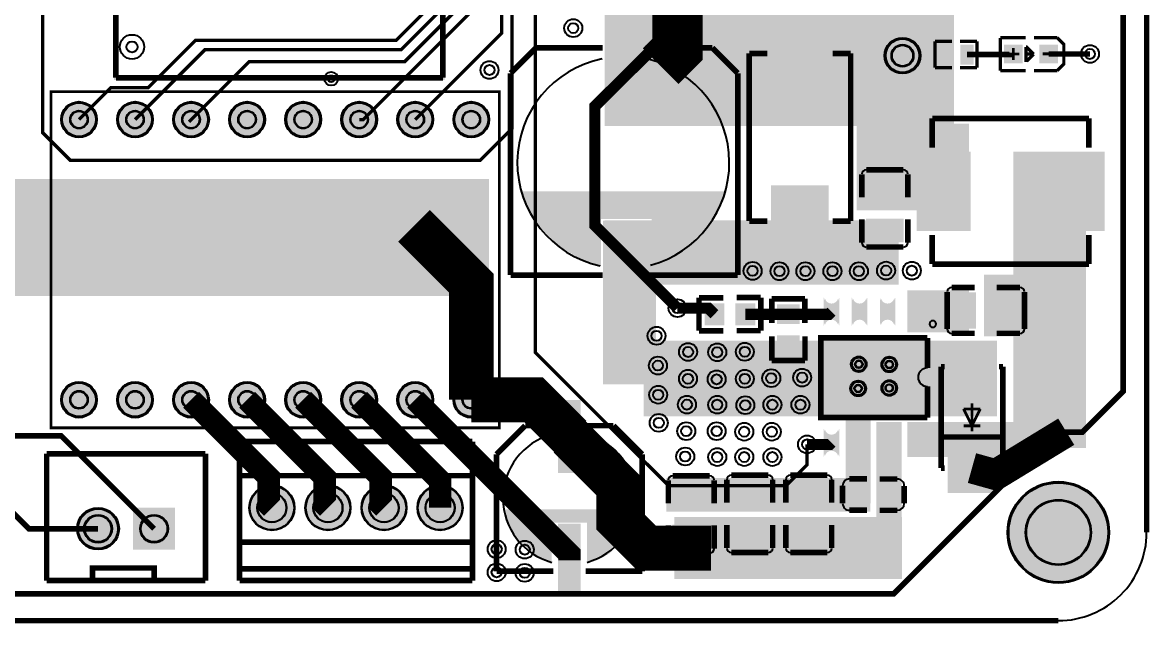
# Model space of a CAD drawing. Extents: x -5 to 3155, y -2761 to 5.
# Drawn here: x 1144 to 3155, y -2761 to -1688 of the extents above; entities that cross this region are included whole.
import ezdxf

# ---------------------------------------------------------------- set-up
doc = ezdxf.new("R2010")
doc.units = 9
for name, color, linetype, true_color in [('BoardOutLine', 7, 'Continuous', 0xff00ff), ('BottomLayer', 7, 'Continuous', 0x0000ff), ('BottomSolderMaskLayer', 7, 'Continuous', 0xaa00ff), ('Document', 7, 'Continuous', 0xffffff), ('Hole', 7, 'Continuous', 0x222222), ('Multi-Layer', 7, 'Continuous', 0xc0c0c0), ('TopLayer', 7, 'Continuous', 0xff0000), ('TopPasteMaskLayer', 7, 'Continuous', 0x808080), ('TopSilkLayer', 7, 'Continuous', 0xffcc00), ('TopSolderMaskLayer', 7, 'Continuous', 0x800080)]:
    doc.layers.add(name, color=color, linetype=linetype, true_color=true_color)

msp = doc.modelspace()

# ---------------------------------------------------------------- hatches: boundary and pattern name
at = {"layer": 'BottomSolderMaskLayer'}
for points in [[(2681.9, -1747.6, 1), (2745.9, -1747.6, 1)], [(1212.4, -1861.7, 1), (1276.4, -1861.7, 1)], [(1312.4, -1861.7, 1), (1376.4, -1861.7, 1)], [(1412.4, -1861.7, 1), (1476.4, -1861.7, 1)], [(1512.4, -1861.7, 1), (1576.4, -1861.7, 1)], [(1612.4, -1861.7, 1), (1676.4, -1861.7, 1)], [(1712.4, -1861.7, 1), (1776.4, -1861.7, 1)], [(1812.4, -1861.7, 1), (1876.4, -1861.7, 1)], [(1912.4, -1861.7, 1), (1976.4, -1861.7, 1)], [(2621.9, -2298.3, 1), (2649.9, -2298.3, 1)], [(2676.3, -2298.7, 1), (2704.3, -2298.7, 1)], [(1212.4, -2361.7, 1), (1276.4, -2361.7, 1)], [(1312.4, -2361.7, 1), (1376.4, -2361.7, 1)], [(1412.4, -2361.7, 1), (1476.4, -2361.7, 1)], [(1512.4, -2361.7, 1), (1576.4, -2361.7, 1)], [(1612.4, -2361.7, 1), (1676.4, -2361.7, 1)], [(1712.4, -2361.7, 1), (1776.4, -2361.7, 1)], [(1812.4, -2361.7, 1), (1876.4, -2361.7, 1)], [(1912.4, -2361.7, 1), (1976.4, -2361.7, 1)], [(2620.8, -2341.5, 1), (2648.8, -2341.5, 1)], [(2676.3, -2340.7, 1), (2704.3, -2340.7, 1)], [(2901.5, -2598.4, 1), (3082.7, -2598.4, 1)], [(1548.4, -2554.5, 1), (1629.1, -2554.5, 1)], [(1648.4, -2554.5, 1), (1729.1, -2554.5, 1)], [(1748.4, -2554.5, 1), (1829.1, -2554.5, 1)], [(1848.4, -2554.5, 1), (1929.1, -2554.5, 1)], [(1241, -2591.8, 1), (1315.8, -2591.8, 1)], [(1415.8, -2629.3), (1341, -2629.3), (1341, -2554.4), (1415.8, -2554.4)]]:
    msp.add_hatch(color=256, dxfattribs=at).paths.add_polyline_path(points)
at = {"layer": 'Document'}
for points in [[(1306.7, -1582.3), (1314.6, -1582.3), (1314.6, -1783), (1889.4, -1783), (1889.4, -1582.3), (1897.2, -1582.3), (1897.2, -1790.9), (1306.7, -1790.9)], [(2922.3, -1747.3), (2901.1, -1747.3), (2901.1, -1742.2), (2922.3, -1742.2)], [(2914.2, -1734.1), (2914.2, -1755.4), (2909.1, -1755.4), (2909.1, -1734.1)], [(2985.3, -1747.1), (2964, -1747.1), (2964, -1741.9), (2985.3, -1741.9)], [(2836.7, -2275.2), (2836.7, -2329.5), (2832.5, -2329.5), (2832.2, -2325.4), (2832.3, -2275.5), (2832.2, -2275.4), (2836.6, -2275.4), (2836.7, -2275.3)], [(2820.3, -2303.3), (2854.6, -2303.3), (2854.7, -2303.2), (2854.7, -2299), (2854.5, -2298.8), (2820.3, -2298.8), (2820.1, -2299), (2820.1, -2303.6)], [(2844, -2510.4), (2843.3, -2510.6), (2834.8, -2510.6), (2834.9, -2456.9), (2835.8, -2456.5), (2844.3, -2456.5)]]:
    msp.add_hatch(color=256, dxfattribs=at).paths.add_polyline_path(points)
at = {"layer": 'Multi-Layer'}
for points in [[(1214.4, -1861.7, 1), (1274.4, -1861.7, 1)], [(1314.4, -1861.7, 1), (1374.4, -1861.7, 1)], [(1414.4, -1861.7, 1), (1474.4, -1861.7, 1)], [(1514.4, -1861.7, 1), (1574.4, -1861.7, 1)], [(1614.4, -1861.7, 1), (1674.4, -1861.7, 1)], [(1714.4, -1861.7, 1), (1774.4, -1861.7, 1)], [(1814.4, -1861.7, 1), (1874.4, -1861.7, 1)], [(1914.4, -1861.7, 1), (1974.4, -1861.7, 1)], [(1214.4, -2361.7, 1), (1274.4, -2361.7, 1)], [(1314.4, -2361.7, 1), (1374.4, -2361.7, 1)], [(1414.4, -2361.7, 1), (1474.4, -2361.7, 1)], [(1514.4, -2361.7, 1), (1574.4, -2361.7, 1)], [(1614.4, -2361.7, 1), (1674.4, -2361.7, 1)], [(1714.4, -2361.7, 1), (1774.4, -2361.7, 1)], [(1814.4, -2361.7, 1), (1874.4, -2361.7, 1)], [(1914.4, -2361.7, 1), (1974.4, -2361.7, 1)], [(1549.4, -2554.5, 1), (1628.1, -2554.5, 1)], [(1649.4, -2554.5, 1), (1728.1, -2554.5, 1)], [(1749.4, -2554.5, 1), (1828.1, -2554.5, 1)], [(1849.4, -2554.5, 1), (1928.1, -2554.5, 1)], [(1243, -2591.8, 1), (1313.8, -2591.8, 1)], [(1413.8, -2627.3), (1343, -2627.3), (1343, -2556.4), (1413.8, -2556.4)]]:
    msp.add_hatch(color=256, dxfattribs=at).paths.add_polyline_path(points)
at = {"layer": 'TopLayer'}
for points in [[(2182.5, -1654.1), (2805.6, -1654.1), (2805.6, -1873.4), (2182.5, -1873.4), (2182.5, -1654.1)], [(2187.8, -1822.2), (2187.8, -1696.3), (2246.8, -1696.3), (2246.8, -1822.2)], [(2580.1, -1719), (2580.1, -1805.6), (2481.6, -1805.6), (2481.6, -1719)], [(2927.4, -1728.9), (2927.4, -1760.4), (2895.9, -1760.4), (2895.9, -1728.9)], [(2990.4, -1728.9), (2990.4, -1760.4), (2958.9, -1760.4), (2958.9, -1728.9)], [(2779.8, -1729.9), (2799.5, -1729.9), (2799.5, -1761.4), (2779.8, -1761.4)], [(2819.2, -1729.9), (2838.8, -1729.9), (2838.8, -1761.4), (2819.2, -1761.4)], [(2632.3, -1868.9), (2832.3, -1868.9), (2832.3, -2023.9), (2632.3, -2023.9), (2632.3, -1868.9)], [(2833.5, -2058.5), (2741, -2058.5), (2741, -1920.8), (2833.5, -1920.8)], [(2911.7, -1919.1), (3041.5, -1919.1), (3041.5, -2447.9), (2911.7, -2447.9), (2911.7, -1919.1)], [(3072.5, -2058.5), (2980, -2058.5), (2980, -1920.8), (3072.5, -1920.8)], [(922, -1968), (1975.9, -1968), (1975.9, -2176.4), (922, -2176.4), (922, -1968)], [(2651.9, -2000.5), (2651.9, -1961.1), (2712.9, -1961.1), (2712.9, -2000.5)], [(2580.1, -1980.8), (2580.1, -2067.4), (2481.6, -2067.4), (2481.6, -1980.8)], [(2179.6, -2041.8), (2274, -2041.8), (2274, -2334), (2179.6, -2334), (2179.6, -2041.8)], [(2182.3, -2041.4), (2707.3, -2041.4), (2707.3, -2156.4), (2182.3, -2156.4), (2182.3, -2041.4)], [(2187.8, -2176.6), (2187.8, -2050.6), (2246.8, -2050.6), (2246.8, -2176.6)], [(2651.9, -2079.2), (2651.9, -2039.8), (2712.9, -2039.8), (2712.9, -2079.2)], [(2859.5, -2138.2), (2959.5, -2138.2), (2959.5, -2248.2), (2859.5, -2248.2), (2859.5, -2138.2)], [(2722.3, -2166.4), (2832.3, -2166.4), (2832.3, -2241.4), (2722.3, -2241.4), (2722.3, -2166.4)], [(2842.8, -2232.7), (2803.4, -2232.7), (2803.4, -2171.7), (2842.8, -2171.7)], [(2921.5, -2232.7), (2882.1, -2232.7), (2882.1, -2171.7), (2921.5, -2171.7)], [(2362.6, -2191.4), (2394.1, -2191.4), (2394.1, -2226.8), (2362.6, -2226.8)], [(2417.7, -2191.4), (2449.2, -2191.4), (2449.2, -2226.8), (2417.7, -2226.8)], [(2599.1, -2180.8, -0.785398), (2575.5, -2180.8), (2575.5, -2228, -0.785398), (2599.1, -2228)], [(2649.1, -2180.8, -0.785398), (2625.5, -2180.8), (2625.5, -2228, -0.785398), (2649.1, -2228)], [(2699.1, -2180.8, -0.785398), (2675.5, -2180.8), (2675.5, -2228, -0.785398), (2699.1, -2228)], [(2749.1, -2180.8, -0.785398), (2725.5, -2180.8), (2725.5, -2228, -0.785398), (2749.1, -2228)], [(2527.9, -2193.3), (2527.9, -2224.8), (2492.5, -2224.8), (2492.5, -2193.3)], [(2527.9, -2248.4), (2527.9, -2279.9), (2492.5, -2279.9), (2492.5, -2248.4)], [(2252.3, -2256.4), (2797.3, -2256.4), (2797.3, -2391.4), (2252.3, -2391.4), (2252.3, -2256.4)], [(2572.3, -2256.4), (2882.3, -2256.4), (2882.3, -2391.4), (2572.3, -2391.4), (2572.3, -2256.4)], [(2594.4, -2271), (2730.2, -2271), (2730.2, -2371.8), (2594.4, -2371.8)], [(2877.2, -2263.2), (2877.2, -2341.9), (2798.5, -2341.9), (2798.5, -2263.2)], [(2612.3, -2346.4), (2657.3, -2346.4), (2657.3, -2546.4), (2612.3, -2546.4), (2612.3, -2346.4)], [(2099.9, -2486.6), (2099.9, -2368.4), (2139.2, -2368.4), (2139.2, -2486.6)], [(2667.3, -2401.4), (2712.3, -2401.4), (2712.3, -2646.4), (2667.3, -2646.4), (2667.3, -2401.4)], [(2722.3, -2401.4), (2966.8, -2401.4), (2966.8, -2463.9), (2722.3, -2463.9), (2722.3, -2401.4)], [(2599.1, -2414.8, -0.785398), (2575.5, -2414.8), (2575.5, -2462, -0.785398), (2599.1, -2462)], [(2649.1, -2414.8, -0.785398), (2625.5, -2414.8), (2625.5, -2462, -0.785398), (2649.1, -2462)], [(2699.1, -2414.8, -0.785398), (2675.5, -2414.8), (2675.5, -2462, -0.785398), (2699.1, -2462)], [(2749.1, -2414.8, -0.785398), (2725.5, -2414.8), (2725.5, -2462, -0.785398), (2749.1, -2462)], [(2794.6, -2433.4), (2881.2, -2433.4), (2881.2, -2527.9), (2794.6, -2527.9), (2794.6, -2433.4)], [(2877.2, -2444.3), (2877.2, -2523), (2798.5, -2523), (2798.5, -2444.3)], [(2292.7, -2501.3), (2656.8, -2501.3), (2656.8, -2561.3), (2292.7, -2561.3), (2292.7, -2501.3)], [(2367.5, -2507.2), (2367.5, -2546.6), (2306.5, -2546.6), (2306.5, -2507.2)], [(2471.8, -2506.2), (2471.8, -2545.6), (2410.8, -2545.6), (2410.8, -2506.2)], [(2577.1, -2506.2), (2577.1, -2545.6), (2516.1, -2545.6), (2516.1, -2506.2)], [(2649.9, -2548.6), (2618.4, -2548.6), (2618.4, -2513.1), (2649.9, -2513.1)], [(2705, -2548.6), (2673.5, -2548.6), (2673.5, -2513.1), (2705, -2513.1)], [(2306.5, -2571.2), (2712.9, -2571.2), (2712.9, -2681.4), (2306.5, -2681.4), (2306.5, -2571.2)], [(2099.9, -2707), (2099.9, -2588.9), (2139.2, -2588.9), (2139.2, -2707)], [(2367.5, -2586), (2367.5, -2625.3), (2306.5, -2625.3), (2306.5, -2586)], [(2471.8, -2585), (2471.8, -2624.3), (2410.8, -2624.3), (2410.8, -2585)], [(2577.1, -2585), (2577.1, -2624.3), (2516.1, -2624.3), (2516.1, -2585)]]:
    msp.add_hatch(color=256, dxfattribs=at).paths.add_polyline_path(points)
at = {"layer": 'TopPasteMaskLayer'}
for points in [[(2187.8, -1822.2), (2187.8, -1696.3), (2246.8, -1696.3), (2246.8, -1822.2)], [(2580.1, -1719), (2580.1, -1805.6), (2481.6, -1805.6), (2481.6, -1719)], [(2927.4, -1728.9), (2927.4, -1760.4), (2895.9, -1760.4), (2895.9, -1728.9)], [(2990.4, -1728.9), (2990.4, -1760.4), (2958.9, -1760.4), (2958.9, -1728.9)], [(2779.8, -1729.9), (2799.5, -1729.9), (2799.5, -1761.4), (2779.8, -1761.4)], [(2819.2, -1729.9), (2838.8, -1729.9), (2838.8, -1761.4), (2819.2, -1761.4)], [(2833.5, -2058.5), (2741, -2058.5), (2741, -1920.8), (2833.5, -1920.8)], [(3072.5, -2058.5), (2980, -2058.5), (2980, -1920.8), (3072.5, -1920.8)], [(2651.9, -2000.5), (2651.9, -1961.1), (2712.9, -1961.1), (2712.9, -2000.5)], [(2580.1, -1980.8), (2580.1, -2067.4), (2481.6, -2067.4), (2481.6, -1980.8)], [(2187.8, -2176.6), (2187.8, -2050.6), (2246.8, -2050.6), (2246.8, -2176.6)], [(2651.9, -2079.2), (2651.9, -2039.8), (2712.9, -2039.8), (2712.9, -2079.2)], [(2842.8, -2232.7), (2803.4, -2232.7), (2803.4, -2171.7), (2842.8, -2171.7)], [(2921.5, -2232.7), (2882.1, -2232.7), (2882.1, -2171.7), (2921.5, -2171.7)], [(2362.6, -2191.4), (2394.1, -2191.4), (2394.1, -2226.8), (2362.6, -2226.8)], [(2417.7, -2191.4), (2449.2, -2191.4), (2449.2, -2226.8), (2417.7, -2226.8)], [(2599.1, -2180.8, -0.785398), (2575.5, -2180.8), (2575.5, -2228, -0.785398), (2599.1, -2228)], [(2649.1, -2180.8, -0.785398), (2625.5, -2180.8), (2625.5, -2228, -0.785398), (2649.1, -2228)], [(2699.1, -2180.8, -0.785398), (2675.5, -2180.8), (2675.5, -2228, -0.785398), (2699.1, -2228)], [(2749.1, -2180.8, -0.785398), (2725.5, -2180.8), (2725.5, -2228, -0.785398), (2749.1, -2228)], [(2527.9, -2193.3), (2527.9, -2224.8), (2492.5, -2224.8), (2492.5, -2193.3)], [(2527.9, -2248.4), (2527.9, -2279.9), (2492.5, -2279.9), (2492.5, -2248.4)], [(2594.4, -2271), (2730.2, -2271), (2730.2, -2371.8), (2594.4, -2371.8)], [(2877.2, -2263.2), (2877.2, -2341.9), (2798.5, -2341.9), (2798.5, -2263.2)], [(2099.9, -2486.6), (2099.9, -2368.4), (2139.2, -2368.4), (2139.2, -2486.6)], [(2599.1, -2414.8, -0.785398), (2575.5, -2414.8), (2575.5, -2462, -0.785398), (2599.1, -2462)], [(2649.1, -2414.8, -0.785398), (2625.5, -2414.8), (2625.5, -2462, -0.785398), (2649.1, -2462)], [(2699.1, -2414.8, -0.785398), (2675.5, -2414.8), (2675.5, -2462, -0.785398), (2699.1, -2462)], [(2749.1, -2414.8, -0.785398), (2725.5, -2414.8), (2725.5, -2462, -0.785398), (2749.1, -2462)], [(2877.2, -2444.3), (2877.2, -2523), (2798.5, -2523), (2798.5, -2444.3)], [(2367.5, -2507.2), (2367.5, -2546.6), (2306.5, -2546.6), (2306.5, -2507.2)], [(2471.8, -2506.2), (2471.8, -2545.6), (2410.8, -2545.6), (2410.8, -2506.2)], [(2577.1, -2506.2), (2577.1, -2545.6), (2516.1, -2545.6), (2516.1, -2506.2)], [(2649.9, -2548.6), (2618.4, -2548.6), (2618.4, -2513.1), (2649.9, -2513.1)], [(2705, -2548.6), (2673.5, -2548.6), (2673.5, -2513.1), (2705, -2513.1)], [(2099.9, -2707), (2099.9, -2588.9), (2139.2, -2588.9), (2139.2, -2707)], [(2367.5, -2586), (2367.5, -2625.3), (2306.5, -2625.3), (2306.5, -2586)], [(2471.8, -2585), (2471.8, -2624.3), (2410.8, -2624.3), (2410.8, -2585)], [(2577.1, -2585), (2577.1, -2624.3), (2516.1, -2624.3), (2516.1, -2585)]]:
    msp.add_hatch(color=256, dxfattribs=at).paths.add_polyline_path(points)
at = {"layer": 'TopSilkLayer'}
for points in [[(2440.8, -1836.2), (2618.8, -1836.2), (2618.8, -1825.2), (2438.8, -1824.2)], [(2398.4, -1989.6), (2034.2, -1989.6), (2042.1, -2007.3), (2051.9, -2030.9), (2063.7, -2050.6), (2077.5, -2064.4), (2085.4, -2076.2), (2101.1, -2088), (2124.8, -2101.8), (2140.5, -2111.6), (2154.3, -2117.5), (2175.9, -2123.4), (2175.9, -2038.8), (2260.6, -2038.8), (2266.5, -2038.8), (2266.5, -2119.5), (2288.1, -2113.6), (2313.7, -2101.8), (2331.5, -2091.9), (2353.1, -2070.3), (2368.9, -2046.7), (2382.6, -2023), (2394.4, -2007.3), (2400.4, -1989.6)], [(2001.4, -2557.4), (2233.7, -2557.4), (2237.6, -2557.4), (2233.7, -2557.4), (2229.8, -2581), (2221.9, -2600.7), (2210.1, -2612.5), (2202.2, -2624.3), (2190.4, -2636.2), (2174.7, -2644), (2151, -2651.9), (2151, -2581), (2088, -2581), (2088, -2651.9), (2080.2, -2648), (2064.4, -2644), (2052.6, -2632.2), (2036.9, -2624.3), (2025, -2608.6), (2017.2, -2592.9), (2009.3, -2577.1), (2001.4, -2557.4)]]:
    msp.add_hatch(color=256, dxfattribs=at).paths.add_polyline_path(points)
at = {"layer": 'TopSolderMaskLayer'}
for points in [[(2186.8, -1826.5), (2186.8, -1692), (2247.7, -1692), (2247.7, -1826.5)], [(2582.3, -1717.2), (2582.3, -1807.4), (2479.4, -1807.4), (2479.4, -1717.2)], [(2681.9, -1747.6, 1), (2745.9, -1747.6, 1)], [(2777.8, -1727.9), (2801.5, -1727.9), (2801.5, -1763.4), (2777.8, -1763.4)], [(2817.2, -1727.9), (2840.8, -1727.9), (2840.8, -1763.4), (2817.2, -1763.4)], [(2928.4, -1727.9), (2928.4, -1761.4), (2894.9, -1761.4), (2894.9, -1727.9)], [(2991.4, -1727.9), (2991.4, -1761.4), (2957.9, -1761.4), (2957.9, -1727.9)], [(1212.4, -1861.7, 1), (1276.4, -1861.7, 1)], [(1312.4, -1861.7, 1), (1376.4, -1861.7, 1)], [(1412.4, -1861.7, 1), (1476.4, -1861.7, 1)], [(1512.4, -1861.7, 1), (1576.4, -1861.7, 1)], [(1612.4, -1861.7, 1), (1676.4, -1861.7, 1)], [(1712.4, -1861.7, 1), (1776.4, -1861.7, 1)], [(1812.4, -1861.7, 1), (1876.4, -1861.7, 1)], [(1912.4, -1861.7, 1), (1976.4, -1861.7, 1)], [(2835.5, -2060.5), (2739, -2060.5), (2739, -1918.8), (2835.5, -1918.8)], [(3074.5, -2060.5), (2978, -2060.5), (2978, -1918.8), (3074.5, -1918.8)], [(2648.8, -2001.8), (2648.8, -1959.8), (2716, -1959.8), (2716, -2001.8)], [(2582.3, -1979.1), (2582.3, -2069.2), (2479.4, -2069.2), (2479.4, -1979.1)], [(2186.8, -2180.8), (2186.8, -2046.3), (2247.7, -2046.3), (2247.7, -2180.8)], [(2648.8, -2080.5), (2648.8, -2038.5), (2716, -2038.5), (2716, -2080.5)], [(2844.8, -2234.7), (2801.4, -2234.7), (2801.4, -2169.7), (2844.8, -2169.7)], [(2923.5, -2234.7), (2880.1, -2234.7), (2880.1, -2169.7), (2923.5, -2169.7)], [(2360.6, -2189.4), (2396.1, -2189.4), (2396.1, -2228.8), (2360.6, -2228.8)], [(2415.7, -2189.4), (2451.2, -2189.4), (2451.2, -2228.8), (2415.7, -2228.8)], [(2530.2, -2191.5), (2530.2, -2226.6), (2490.2, -2226.6), (2490.2, -2191.5)], [(2601.1, -2179.5, -0.785398), (2573.5, -2179.5), (2573.5, -2229.4, -0.785398), (2601.1, -2229.4)], [(2651.1, -2179.5, -0.785398), (2623.5, -2179.5), (2623.5, -2229.4, -0.785398), (2651.1, -2229.4)], [(2701.1, -2179.5, -0.785398), (2673.5, -2179.5), (2673.5, -2229.4, -0.785398), (2701.1, -2229.4)], [(2751.1, -2179.5, -0.785398), (2723.5, -2179.5), (2723.5, -2229.4, -0.785398), (2751.1, -2229.4)], [(2530.2, -2246.7), (2530.2, -2281.7), (2490.2, -2281.7), (2490.2, -2246.7)], [(2592.4, -2269), (2732.2, -2269), (2732.2, -2373.8), (2592.4, -2373.8)], [(2878.2, -2262.2), (2878.2, -2342.9), (2797.5, -2342.9), (2797.5, -2262.2)], [(2621.9, -2298.3, 1), (2649.9, -2298.3, 1)], [(2676.3, -2298.7, 1), (2704.3, -2298.7, 1)], [(1212.4, -2361.7, 1), (1276.4, -2361.7, 1)], [(1312.4, -2361.7, 1), (1376.4, -2361.7, 1)], [(1412.4, -2361.7, 1), (1476.4, -2361.7, 1)], [(1512.4, -2361.7, 1), (1576.4, -2361.7, 1)], [(1612.4, -2361.7, 1), (1676.4, -2361.7, 1)], [(1712.4, -2361.7, 1), (1776.4, -2361.7, 1)], [(1812.4, -2361.7, 1), (1876.4, -2361.7, 1)], [(1912.4, -2361.7, 1), (1976.4, -2361.7, 1)], [(2620.8, -2341.5, 1), (2648.8, -2341.5, 1)], [(2676.3, -2340.7, 1), (2704.3, -2340.7, 1)], [(2099.2, -2492.6), (2099.2, -2362.4), (2139.9, -2362.4), (2139.9, -2492.6)], [(2601.1, -2413.5, -0.785398), (2573.5, -2413.5), (2573.5, -2463.4, -0.785398), (2601.1, -2463.4)], [(2651.1, -2413.5, -0.785398), (2623.5, -2413.5), (2623.5, -2463.4, -0.785398), (2651.1, -2463.4)], [(2701.1, -2413.5, -0.785398), (2673.5, -2413.5), (2673.5, -2463.4, -0.785398), (2701.1, -2463.4)], [(2751.1, -2413.5, -0.785398), (2723.5, -2413.5), (2723.5, -2463.4, -0.785398), (2751.1, -2463.4)], [(2878.2, -2443.3), (2878.2, -2524), (2797.5, -2524), (2797.5, -2443.3)], [(2370.6, -2505.9), (2370.6, -2547.9), (2303.4, -2547.9), (2303.4, -2505.9)], [(2474.9, -2504.9), (2474.9, -2546.9), (2407.7, -2546.9), (2407.7, -2504.9)], [(2580.2, -2504.9), (2580.2, -2546.9), (2513, -2546.9), (2513, -2504.9)], [(2650.9, -2549.6), (2617.4, -2549.6), (2617.4, -2512.1), (2650.9, -2512.1)], [(2706, -2549.6), (2672.5, -2549.6), (2672.5, -2512.1), (2706, -2512.1)], [(2901.5, -2598.4, 1), (3082.7, -2598.4, 1)], [(1548.4, -2554.5, 1), (1629.1, -2554.5, 1)], [(1648.4, -2554.5, 1), (1729.1, -2554.5, 1)], [(1748.4, -2554.5, 1), (1829.1, -2554.5, 1)], [(1848.4, -2554.5, 1), (1929.1, -2554.5, 1)], [(1241, -2591.8, 1), (1315.8, -2591.8, 1)], [(1415.8, -2629.3), (1341, -2629.3), (1341, -2554.4), (1415.8, -2554.4)], [(2099.2, -2713), (2099.2, -2582.9), (2139.9, -2582.9), (2139.9, -2713)], [(2370.6, -2584.7), (2370.6, -2626.6), (2303.4, -2626.6), (2303.4, -2584.7)], [(2474.9, -2583.7), (2474.9, -2625.6), (2407.7, -2625.6), (2407.7, -2583.7)], [(2580.2, -2583.7), (2580.2, -2625.6), (2513, -2625.6), (2513, -2583.7)]]:
    msp.add_hatch(color=256, dxfattribs=at).paths.add_polyline_path(points)

# ---------------------------------------------------------------- linework, layer by layer
at = {"layer": 'BoardOutLine', "const_width": 10}
for points in [[(3149.6, -157.5), (3149.6, -2598.4)], [(2992.1, -2755.9), (157.5, -2755.9)]]:
    msp.add_lwpolyline(points, dxfattribs=at)
at = {"layer": 'BoardOutLine'}
msp.add_arc((2992.1, -2598.4), 157.5, 270, 0.0004, dxfattribs=at)
at = {"layer": 'BottomLayer'}
for points, const_width in [([(361, -419), (332, -448), (332, -553.4), (526.5, -747.8), (1212.8, -747.8), (1527, -1062), (1800, -1062), (1832, -1094), (1832, -1209), (1907, -1284), (1907, -1495.7), (2058.5, -1647.2), (2058.5, -2277), (2296.7, -2515.1), (2506.3, -2515.1), (2543.7, -2477.7), (2543.7, -2441.3)], 6), ([(1979.1, -523), (1979.1, -613.3), (2198.3, -832.4), (2558.4, -832.4), (2761.1, -629.8), (2761.1, -584.5), (2830, -515.6), (3034.7, -515.6), (3107.5, -588.4), (3107.5, -2346.8), (3034.7, -2419.6), (2989.4, -2419.6), (2915.6, -2493.4), (2912.7, -2493.4), (2698.1, -2708), (771.2, -2708), (589.4, -2526.2)], 10), ([(2312.4, -1691.5), (2164.8, -1838.1), (2164.8, -2050.6), (2312.4, -2198.2)], 20)]:
    msp.add_lwpolyline(points, dxfattribs=dict(at, const_width=const_width))
at = {"layer": 'BottomSolderMaskLayer'}
for centre, radius in [((2713.9, -1747.6), 32), ((2713.9, -1747.6), 19.9), ((1244.4, -1861.7), 32), ((1344.4, -1861.7), 32), ((1444.4, -1861.7), 32), ((1544.4, -1861.7), 32), ((1644.4, -1861.7), 32), ((1744.4, -1861.7), 32), ((1844.4, -1861.7), 32), ((1944.4, -1861.7), 32), ((1244.4, -1861.7), 16), ((1344.4, -1861.7), 16), ((1444.4, -1861.7), 16), ((1544.4, -1861.7), 16), ((1644.4, -1861.7), 16), ((1744.4, -1861.7), 16), ((1844.4, -1861.7), 16), ((1944.4, -1861.7), 16), ((2635.9, -2298.3), 14), ((2635.9, -2298.3), 7), ((2690.3, -2298.7), 14), ((2690.3, -2298.7), 7), ((1244.4, -2361.7), 32), ((1344.4, -2361.7), 32), ((1444.4, -2361.7), 32), ((1544.4, -2361.7), 32), ((1644.4, -2361.7), 32), ((1744.4, -2361.7), 32), ((1844.4, -2361.7), 32), ((1944.4, -2361.7), 32), ((2634.8, -2341.5), 14), ((2690.3, -2340.7), 14), ((1244.4, -2361.7), 16), ((1344.4, -2361.7), 16), ((1444.4, -2361.7), 16), ((1544.4, -2361.7), 16), ((1644.4, -2361.7), 16), ((1744.4, -2361.7), 16), ((1844.4, -2361.7), 16), ((1944.4, -2361.7), 16), ((2634.8, -2341.5), 7), ((2690.3, -2340.7), 7), ((2992.1, -2598.4), 90.6), ((1588.7, -2554.5), 40.4), ((1588.7, -2554.5), 26.2), ((1688.7, -2554.5), 40.4), ((1688.7, -2554.5), 26.2), ((1788.7, -2554.5), 40.4), ((1788.7, -2554.5), 26.2), ((1888.7, -2554.5), 40.4), ((1888.7, -2554.5), 26.2), ((2992.1, -2598.4), 58.4), ((1278.4, -2591.8), 37.4), ((1278.4, -2591.9), 25), ((1378.4, -2591.9), 25)]:
    msp.add_circle(centre, radius, dxfattribs=at)
at = {"layer": 'Document'}
msp.add_circle((1339, -1731.9), 9.84, dxfattribs=at)
at = {"layer": 'Hole'}
for centre, radius in [((2312.4, -1691.5), 9), ((2126.4, -1698.4), 9), ((3048.4, -1744.6), 9), ((1976.9, -1773.2), 9), ((1694.5, -1788.9), 6.1), ((2446.4, -2131.7), 9), ((2494.4, -2132.3), 9), ((2540.7, -2132.3), 9), ((2588.9, -2132.3), 9), ((2636.1, -2132.3), 9), ((2684.6, -2131.2), 9), ((2730.6, -2131.3), 9), ((2312.4, -2198.3), 9), ((2275, -2247.5), 9), ((2331.3, -2276.4), 9), ((2383.3, -2277), 9), ((2432.5, -2276), 9), ((2277.5, -2300.7), 9), ((2635.9, -2298.3), 6), ((2690.3, -2298.7), 6), ((2331.1, -2324.2), 9), ((2382.3, -2325.2), 9), ((2432.5, -2324.2), 9), ((2479.7, -2323.2), 9), ((2534.8, -2322.2), 9), ((2278, -2352.7), 9), ((2634.8, -2341.5), 6), ((2690.3, -2340.7), 6), ((2329.3, -2370.4), 9), ((2383.3, -2370.5), 9), ((2433.4, -2371.4), 9), ((2481.7, -2370.5), 9), ((2531.8, -2370.5), 9), ((2278.9, -2402.9), 9), ((2328.1, -2417.7), 9), ((2382.3, -2417.7), 9), ((2431.5, -2418.7), 9), ((2480.7, -2418.7), 9), ((2543.6, -2441.3), 9), ((2326.2, -2463), 9), ((2383.3, -2463.9), 9), ((2431.5, -2463.9), 9), ((2481.7, -2463.9), 9), ((1989.7, -2628.3), 9), ((2039.8, -2629.2), 9), ((1989.7, -2669.6), 9), ((2039.8, -2670.6), 9)]:
    msp.add_circle(centre, radius, dxfattribs=at)
at = {"layer": 'Multi-Layer'}
for centre, radius in [((2126.4, -1698.4), 16), ((2312.4, -1691.5), 16), ((1339, -1731.9), 21.7), ((2713.9, -1747.6), 30), ((2713.9, -1747.6), 18.7), ((3048.4, -1744.6), 16), ((1976.9, -1773.2), 16), ((1694.5, -1788.9), 12.2), ((1244.4, -1861.7), 30), ((1244.4, -1861.7), 15), ((1344.4, -1861.7), 30), ((1344.4, -1861.7), 15), ((1444.4, -1861.7), 30), ((1444.4, -1861.7), 15), ((1544.4, -1861.7), 30), ((1544.4, -1861.7), 15), ((1644.4, -1861.7), 30), ((1644.4, -1861.7), 15), ((1744.4, -1861.7), 30), ((1744.4, -1861.7), 15), ((1844.4, -1861.7), 30), ((1844.4, -1861.7), 15), ((1944.4, -1861.7), 30), ((1944.4, -1861.7), 15), ((2446.4, -2131.7), 16), ((2494.4, -2132.3), 16), ((2540.7, -2132.3), 16), ((2588.9, -2132.3), 16), ((2636.1, -2132.3), 16), ((2684.6, -2131.2), 16), ((2730.6, -2131.3), 16), ((2312.4, -2198.3), 16), ((2275, -2247.5), 16), ((2331.3, -2276.4), 16), ((2383.3, -2277), 16), ((2432.5, -2276), 16), ((2277.5, -2300.7), 16), ((2635.9, -2298.3), 12), ((2635.9, -2298.3), 12), ((2635.9, -2298.3), 6), ((2690.3, -2298.7), 12), ((2690.3, -2298.7), 12), ((2331.1, -2324.2), 16), ((2382.3, -2325.2), 16), ((2432.5, -2324.2), 16), ((2479.7, -2323.2), 16), ((2534.8, -2322.2), 16), ((2690.3, -2298.7), 6), ((1244.4, -2361.7), 30), ((1344.4, -2361.7), 30), ((1444.4, -2361.7), 30), ((1544.4, -2361.7), 30), ((1644.4, -2361.7), 30), ((1744.4, -2361.7), 30), ((1844.4, -2361.7), 30), ((1944.4, -2361.7), 30), ((2634.8, -2341.5), 12), ((2634.8, -2341.5), 12), ((2690.3, -2340.7), 12), ((2690.3, -2340.7), 12), ((1244.4, -2361.7), 15), ((1344.4, -2361.7), 15), ((1444.4, -2361.7), 15), ((1544.4, -2361.7), 15), ((1644.4, -2361.7), 15), ((1744.4, -2361.7), 15), ((1844.4, -2361.7), 15), ((1944.4, -2361.7), 15), ((2278, -2352.7), 16), ((2634.8, -2341.5), 6), ((2690.3, -2340.7), 6), ((2329.3, -2370.4), 16), ((2383.3, -2370.5), 16), ((2433.4, -2371.4), 16), ((2481.7, -2370.5), 16), ((2531.8, -2370.5), 16), ((2278.9, -2402.9), 16), ((2328.1, -2417.7), 16), ((2382.3, -2417.7), 16), ((2431.5, -2418.7), 16), ((2480.7, -2418.7), 16), ((2543.6, -2441.3), 16), ((2326.2, -2463), 16), ((2383.3, -2463.9), 16), ((2431.5, -2463.9), 16), ((2481.7, -2463.9), 16), ((2992.1, -2598.4), 88.6), ((1588.7, -2554.5), 39.4), ((1588.7, -2554.5), 25.6), ((1688.7, -2554.5), 39.4), ((1688.7, -2554.5), 25.6), ((1788.7, -2554.5), 39.4), ((1788.7, -2554.5), 25.6), ((1888.7, -2554.5), 39.4), ((1888.7, -2554.5), 25.6), ((2992.1, -2598.4), 57.1), ((1278.4, -2591.8), 35.4), ((1278.4, -2591.9), 23.6), ((1378.4, -2591.9), 23.6), ((1989.7, -2628.3), 16), ((2039.8, -2629.2), 16), ((1989.7, -2669.6), 16), ((2039.8, -2670.6), 16)]:
    msp.add_circle(centre, radius, dxfattribs=at)
at = {"layer": 'TopLayer'}
for points, const_width in [([(2079.1, -523), (2079.1, -562), (1953.3, -687.8), (1830.9, -687.8), (1429.8, -1088.9), (1429.8, -1146.4), (1493.7, -1210.3), (1726.9, -1210.3), (1930.6, -1414), (1930.6, -1600), (1810.6, -1720), (1452.4, -1720), (1367.8, -1804.6), (1301.5, -1804.6), (1244.4, -1861.7)], 6), ([(1344.4, -1861.7), (1469.4, -1736.7), (1819.4, -1736.7), (1948.3, -1607.9), (1948.3, -1409.1), (1732.9, -1193.6), (1564.5, -1193.6), (1532.3, -1161.4), (1532.3, -1086.4), (1871.9, -746.8), (1984.8, -746.8), (2179.1, -552.5), (2179.1, -523)], 6), ([(1744.4, -1861.7), (1751.5, -1861.7), (1981.8, -1631.4), (1981.8, -1388.4), (1731.9, -1138.5), (1732.3, -1106.4), (1970.8, -867.9), (2080.8, -867.9), (2379.1, -569.6), (2379.1, -523)], 6), ([(1440.6, -1865.6), (1547.9, -1758.4), (1825.5, -1758.4), (1963.2, -1620.6), (1963.2, -1404.1), (1739.9, -1180.7), (1643.9, -1180.7), (1628.5, -1165.3), (1628.5, -1099.2), (1914, -813.7), (2043.8, -813.7), (2275.3, -582.2), (2275.3, -526.9)], 6), ([(1844.4, -1861.7), (1998.5, -1707.6), (1998.5, -1384.5), (1832.3, -1218.3), (1832.3, -1103.3), (2002.3, -933.3), (2117.3, -933.3), (2479.1, -571.5), (2479.1, -529.9)], 6), ([(579.1, -1123), (579.1, -1153.7), (628.8, -1203.4), (881.7, -1203.4), (952, -1273.7), (1117.3, -1273.7), (1179.8, -1336.3), (1179.8, -1885.3), (1229, -1934.5), (1960.1, -1934.5), (2017.2, -1877.5), (2017.2, -1435.6), (2258.3, -1194.6), (2854.6, -1194.6), (2908.7, -1140.4), (2908.7, -1017.7), (2959.7, -966.7)], 6), ([(2312.3, -1526.4), (2312.3, -1736.4), (2282.3, -1766.4)], 90), ([(2829, -1745.6), (2906.7, -1745.6), (2907.7, -1744.6)], 10), ([(3048.4, -1744.6), (3048.4, -1744.6), (2974.7, -1744.6)], 10), ([(1944.4, -2361.7), (1944.4, -2153.5), (1842.3, -2051.4)], 80), ([(2312.4, -2198.3), (2367.4, -2198.3), (2378.3, -2209.1)], 20), ([(2510.2, -2209.1), (2433.4, -2209.1), (2433.4, -2209.1)], 20), ([(2587.3, -2204.4), (2582.6, -2209.1), (2510.2, -2209.1)], 20), ([(2121.5, -2427.5), (2055.7, -2361.7), (1944.4, -2361.7)], 80), ([(1444.4, -2361.7), (1582.8, -2500.2), (1582.8, -2548.6), (1588.7, -2554.5)], 40), ([(1544.4, -2361.7), (1682.8, -2500.2), (1682.8, -2548.6), (1688.7, -2554.5)], 40), ([(1644.4, -2361.7), (1782.8, -2500.2), (1782.8, -2548.6), (1788.7, -2554.5)], 40), ([(1744.4, -2361.7), (1888.7, -2506.1), (1888.7, -2554.5)], 40), ([(1844.4, -2361.7), (2119.5, -2636.9), (2119.5, -2648)], 40), ([(2119.5, -2427.5), (2207.3, -2515.2), (2207.3, -2576.4), (2257.3, -2626.4), (2372.3, -2626.4)], 80), ([(2837.9, -2483.6), (2880.2, -2495.4), (3006.1, -2418.7)], 55), ([(1089.4, -2426.2), (1212.7, -2426.2), (1378.4, -2591.9)], 10), ([(2587.3, -2438.4), (2584.4, -2441.3), (2543.6, -2441.3)], 19.7), ([(1089.4, -2526.2), (1155, -2591.8), (1278.4, -2591.8)], 10)]:
    msp.add_lwpolyline(points, dxfattribs=dict(at, const_width=const_width))
at = {"layer": 'TopSilkLayer'}
for points, const_width in [([(1310.2, -1560.6), (1310.2, -1787)], 10), ([(1893.7, -1787), (1893.7, -1560.6)], 10), ([(2059.8, -1733.7), (2014.5, -1778.9)], 10), ([(2178.7, -1733.7), (2059.8, -1733.7)], 10), ([(2374.8, -1733.7), (2255.9, -1733.7)], 10), ([(2374.8, -1733.7), (2420, -1778.9)], 10), ([(2771.9, -1722), (2771.9, -1769.2)], 5.91), ([(2802.2, -1722), (2771.9, -1722)], 5.91), ([(2816.4, -1722), (2846.7, -1722)], 5.91), ([(2846.7, -1722), (2846.7, -1769.2)], 5.91), ([(2933.7, -1715.4), (2888.4, -1715.4)], 5.91), ([(2888.4, -1774.4), (2888.4, -1716.2)], 5.91), ([(2934.5, -1731.9), (2934.9, -1731.9), (2947.9, -1744.9)], 5.91), ([(2934.5, -1758.7), (2934.5, -1731.9)], 5.91), ([(2948.6, -1715.3), (2990, -1715.3)], 5.91), ([(3001.8, -1731), (3001.8, -1727.1), (2990, -1715.3)], 5.91), ([(3001.8, -1758.6), (3001.8, -1731)], 5.91), ([(2440.3, -2042.8), (2440.3, -1743.6)], 10), ([(2440.3, -1743.6), (2472.5, -1743.6)], 10), ([(2589.2, -1743.6), (2621.4, -1743.6)], 10), ([(2621.4, -2042.8), (2621.4, -1743.6)], 10), ([(2934.5, -1758.7), (2934.5, -1758.3), (2947.9, -1744.9)], 5.91), ([(2934.5, -1744.9), (2947.9, -1744.9)], 5.91), ([(2802.2, -1769.2), (2771.9, -1769.2)], 5.91), ([(2816.4, -1769.2), (2846.7, -1769.2)], 5.91), ([(3001.8, -1758.6), (3001.8, -1762.5), (2990, -1774.3)], 5.91), ([(1310.2, -1787), (1893.7, -1787)], 10), ([(2014.5, -2139.2), (2014.5, -1778.9)], 10), ([(2420, -2139.2), (2420, -1778.9)], 10), ([(2933.7, -1774.4), (2888.4, -1774.4)], 5.91), ([(2948.6, -1774.3), (2990, -1774.3)], 5.91), ([(2767, -1859.7), (3046.5, -1859.7)], 10), ([(2767, -1911.7), (2767, -1859.7)], 10), ([(3046.5, -1911.7), (3046.5, -1859.7)], 10), ([(2649.3, -1951.3), (2650.9, -1951.3)], 10), ([(2650.9, -1951.3), (2713.9, -1951.3)], 10), ([(2715.5, -1951.3), (2713.9, -1951.3)], 10), ([(2641.4, -2000.5), (2641.4, -1959.1)], 10), ([(2723.3, -2000.5), (2723.3, -1959.1)], 10), ([(2440.3, -2042.8), (2472.5, -2042.8)], 10), ([(2589.2, -2042.8), (2621.4, -2042.8)], 10), ([(2641.4, -2039.8), (2641.4, -2081.2)], 10), ([(2723.3, -2039.8), (2723.3, -2081.2)], 10), ([(2767, -2119.6), (2767, -2067.6)], 10), ([(3046.5, -2119.6), (3046.5, -2067.6)], 10), ([(2649.3, -2089.1), (2650.9, -2089.1)], 10), ([(2650.1, -2089.1), (2650.9, -2089.1)], 10), ([(2650.9, -2089.1), (2713.9, -2089.1)], 10), ([(2715.5, -2089.1), (2713.9, -2089.1)], 10), ([(3046.5, -2119.6), (2767, -2119.6)], 10), ([(2178.7, -2139.2), (2014.5, -2139.2)], 10), ([(2420, -2139.2), (2255.9, -2139.2)], 10), ([(2793.6, -2169.1), (2793.6, -2170.7)], 10), ([(2793.6, -2233.7), (2793.6, -2170.7)], 10), ([(2842.8, -2161.2), (2801.4, -2161.2)], 10), ([(2882.1, -2161.2), (2923.5, -2161.2)], 10), ([(2931.4, -2169.1), (2931.4, -2170.7)], 10), ([(2931.4, -2233.7), (2931.4, -2170.7)], 10), ([(2394.1, -2179.6), (2350.7, -2179.6)], 10), ([(2350.8, -2179.6), (2350.8, -2238.6)], 10), ([(2417.7, -2179.4), (2461, -2179.4)], 10), ([(2461, -2179.6), (2461, -2238.6)], 10), ([(2480.7, -2224.8), (2480.7, -2181.5)], 10), ([(2539.7, -2181.5), (2480.7, -2181.5)], 10), ([(2539.7, -2224.8), (2539.7, -2181.5)], 10), ([(2793.6, -2235.3), (2793.6, -2233.7)], 10), ([(2931.4, -2234.5), (2931.4, -2233.7)], 10), ([(2931.4, -2235.3), (2931.4, -2233.7)], 10), ([(2394.1, -2238.6), (2350.7, -2238.6)], 10), ([(2417.7, -2238.4), (2461, -2238.4)], 10), ([(2480.9, -2248.5), (2480.9, -2291.8)], 10), ([(2539.9, -2248.5), (2539.9, -2291.8)], 10), ([(2758.3, -2251.4), (2568.3, -2251.4), (2568.3, -2393.4), (2757.3, -2393.4), (2758.3, -2393.4)], 10), ([(2758.3, -2251.4), (2758.3, -2305)], 10), ([(2842.8, -2243.1), (2801.4, -2243.1)], 10), ([(2882.1, -2243.1), (2923.5, -2243.1)], 10), ([(2539.7, -2291.8), (2480.7, -2291.8)], 10), ([(2782.7, -2483.7), (2782.7, -2302.6)], 10), ([(2782.7, -2302.6), (2789.4, -2302.6)], 10), ([(2886.3, -2302.6), (2893, -2302.6)], 10), ([(2893, -2483.7), (2893, -2302.6)], 10), ([(2758.3, -2338), (2758.3, -2393.4)], 10), ([(2837.8, -2368.1), (2837.8, -2418.1)], 5), ([(2822.8, -2378.1), (2837.8, -2408.1)], 5), ([(2837.8, -2378.1), (2822.8, -2378.1)], 5), ([(2852.8, -2378.1), (2837.8, -2408.1)], 5), ([(2837.8, -2378.1), (2852.8, -2378.1)], 5), ([(2040.8, -2407.9), (1989.6, -2459.1)], 10), ([(2090.7, -2407.9), (2040.8, -2407.9)], 10), ([(2198.2, -2407.9), (2148.3, -2407.9)], 10), ([(2198.2, -2407.9), (2249.4, -2459.1)], 10), ([(2837.8, -2408.1), (2822.8, -2408.1)], 5), ([(2837.8, -2408.1), (2852.8, -2408.1)], 5), ([(1530.9, -2436.4), (1946.6, -2436.4)], 10), ([(1530.9, -2436.4), (1530.9, -2684.4)], 10), ([(1946.6, -2436.4), (1946.6, -2684.4)], 10), ([(2893, -2428.1), (2782.7, -2428.1)], 10), ([(1470.1, -2458), (1186.7, -2458)], 10), ([(1186.7, -2458), (1186.7, -2684.4)], 10), ([(1470.1, -2684.4), (1470.1, -2458)], 10), ([(1989.6, -2667.7), (1989.6, -2459.1)], 10), ([(2249.4, -2459.1), (2249.4, -2667.7)], 10), ([(1530.9, -2497.1), (1946.6, -2497.1)], 10), ([(2303.9, -2497.4), (2305.5, -2497.4)], 10), ([(2368.5, -2497.4), (2305.5, -2497.4)], 10), ([(2369.3, -2497.4), (2368.5, -2497.4)], 10), ([(2370.1, -2497.4), (2368.5, -2497.4)], 10), ([(2408.2, -2496.4), (2409.8, -2496.4)], 10), ([(2472.8, -2496.4), (2409.8, -2496.4)], 10), ([(2473.6, -2496.4), (2472.8, -2496.4)], 10), ([(2474.4, -2496.4), (2472.8, -2496.4)], 10), ([(2513.5, -2496.4), (2515.1, -2496.4)], 10), ([(2578.1, -2496.4), (2515.1, -2496.4)], 10), ([(2578.9, -2496.4), (2578.1, -2496.4)], 10), ([(2579.7, -2496.4), (2578.1, -2496.4)], 10), ([(2782.7, -2483.7), (2789.4, -2483.7)], 10), ([(2886.3, -2483.7), (2893, -2483.7)], 10), ([(2296.1, -2546.6), (2296.1, -2505.2)], 10), ([(2377.9, -2546.6), (2377.9, -2505.2)], 10), ([(2400.4, -2545.6), (2400.4, -2504.3)], 10), ([(2482.2, -2545.6), (2482.2, -2504.3)], 10), ([(2505.6, -2545.6), (2505.6, -2504.3)], 10), ([(2587.5, -2545.6), (2587.5, -2504.3)], 10), ([(2607, -2546.6), (2607, -2515.1)], 10), ([(2650.7, -2502.9), (2619.2, -2502.9)], 10), ([(2673.4, -2503.1), (2704.9, -2503.1)], 10), ([(2717.1, -2546.8), (2717.1, -2515.3)], 10), ([(2650.7, -2558.8), (2619.2, -2558.8)], 10), ([(2673.4, -2559), (2704.9, -2559)], 10), ([(2296.1, -2586), (2296.1, -2627.3)], 10), ([(2377.9, -2586), (2377.9, -2627.3)], 10), ([(2400.4, -2585), (2400.4, -2626.3)], 10), ([(2482.2, -2585), (2482.2, -2626.3)], 10), ([(2505.6, -2585), (2505.6, -2626.3)], 10), ([(2587.5, -2585), (2587.5, -2626.3)], 10), ([(1530.9, -2615.9), (1946.6, -2615.9)], 10), ([(2303.9, -2635.2), (2305.5, -2635.2)], 10), ([(2368.5, -2635.2), (2305.5, -2635.2)], 10), ([(2370.1, -2635.2), (2368.5, -2635.2)], 10), ([(2408.2, -2634.2), (2409.8, -2634.2)], 10), ([(2472.8, -2634.2), (2409.8, -2634.2)], 10), ([(2474.4, -2634.2), (2472.8, -2634.2)], 10), ([(2513.5, -2634.2), (2515.1, -2634.2)], 10), ([(2578.1, -2634.2), (2515.1, -2634.2)], 10), ([(2579.7, -2634.2), (2578.1, -2634.2)], 10), ([(1268.4, -2681.9), (1268.4, -2661.9), (1378.4, -2661.9), (1378.4, -2681.9), (1378.4, -2681.9)], 10), ([(1530.9, -2663.5), (1946.6, -2663.5)], 10), ([(2090.7, -2667.7), (1989.6, -2667.7)], 10), ([(2249.4, -2667.7), (2148.3, -2667.7)], 10), ([(1186.7, -2684.4), (1470.1, -2684.4)], 10), ([(1530.9, -2684.4), (1946.6, -2684.4)], 10)]:
    msp.add_lwpolyline(points, dxfattribs=dict(at, const_width=const_width))
at = {"layer": 'TopSilkLayer', "const_width": 5}
msp.add_lwpolyline([(1194.4, -2411.7), (1194.4, -1811.7), (1994.4, -1811.7), (1994.4, -2411.7), (1194.4, -2411.7)], close=True, dxfattribs=at)
at = {"layer": 'TopSilkLayer'}
for centre, radius, start, end in [((2215.3, -1938.4), 188.8, 101.4267, 257.4715), ((2215.3, -1938.4), 189.6, 285.046, 75.619), ((2649.3, -1959.1), 7.88, 90, 180), ((2715.5, -1959.1), 7.88, 0, 90), ((2649.3, -2081.2), 7.88, 180, 270), ((2715.5, -2081.2), 7.88, 270, 0), ((2801.4, -2169.1), 7.88, 90, 180), ((2923.5, -2169.1), 7.88, 0, 90), ((2768.2, -2226.5), 5.91, 270.4851, 270), ((2801.4, -2235.3), 7.88, 180, 270), ((2923.5, -2235.3), 7.88, 270, 0), ((2758.3, -2321.5), 16.5, 90, 270), ((2119.5, -2537.7), 118.4, 105.4211, 254.5789), ((2119.5, -2537.7), 118.4, 285.4228, 74.5772), ((2303.9, -2505.2), 7.88, 90, 180), ((2370.1, -2505.2), 7.88, 0, 90), ((2408.2, -2504.3), 7.88, 90, 180), ((2474.4, -2504.3), 7.88, 0, 90), ((2513.5, -2504.3), 7.88, 90, 180), ((2579.7, -2504.3), 7.88, 0, 90), ((2619.2, -2515.1), 12.2, 90, 180), ((2704.9, -2515.3), 12.2, 359.9953, 90), ((2619.2, -2546.6), 12.2, 179.9953, 270), ((2704.9, -2546.8), 12.2, 270, 0), ((2303.9, -2627.3), 7.88, 180, 270), ((2370.1, -2627.3), 7.88, 270, 0), ((2408.2, -2626.3), 7.88, 180, 270), ((2474.4, -2626.3), 7.88, 270, 0), ((2513.5, -2626.3), 7.88, 180, 270), ((2579.7, -2626.3), 7.88, 270, 0)]:
    msp.add_arc(centre, radius, start, end, dxfattribs=at)
at = {"layer": 'TopSolderMaskLayer'}
for centre, radius in [((2713.9, -1747.6), 32), ((2713.9, -1747.6), 19.9), ((1244.4, -1861.7), 32), ((1344.4, -1861.7), 32), ((1444.4, -1861.7), 32), ((1544.4, -1861.7), 32), ((1644.4, -1861.7), 32), ((1744.4, -1861.7), 32), ((1844.4, -1861.7), 32), ((1944.4, -1861.7), 32), ((1244.4, -1861.7), 16), ((1344.4, -1861.7), 16), ((1444.4, -1861.7), 16), ((1544.4, -1861.7), 16), ((1644.4, -1861.7), 16), ((1744.4, -1861.7), 16), ((1844.4, -1861.7), 16), ((1944.4, -1861.7), 16), ((2635.9, -2298.3), 14), ((2635.9, -2298.3), 7), ((2690.3, -2298.7), 14), ((2690.3, -2298.7), 7), ((1244.4, -2361.7), 32), ((1344.4, -2361.7), 32), ((1444.4, -2361.7), 32), ((1544.4, -2361.7), 32), ((1644.4, -2361.7), 32), ((1744.4, -2361.7), 32), ((1844.4, -2361.7), 32), ((1944.4, -2361.7), 32), ((2634.8, -2341.5), 14), ((2690.3, -2340.7), 14), ((1244.4, -2361.7), 16), ((1344.4, -2361.7), 16), ((1444.4, -2361.7), 16), ((1544.4, -2361.7), 16), ((1644.4, -2361.7), 16), ((1744.4, -2361.7), 16), ((1844.4, -2361.7), 16), ((1944.4, -2361.7), 16), ((2634.8, -2341.5), 7), ((2690.3, -2340.7), 7), ((2992.1, -2598.4), 90.6), ((1588.7, -2554.5), 40.4), ((1588.7, -2554.5), 26.2), ((1688.7, -2554.5), 40.4), ((1688.7, -2554.5), 26.2), ((1788.7, -2554.5), 40.4), ((1788.7, -2554.5), 26.2), ((1888.7, -2554.5), 40.4), ((1888.7, -2554.5), 26.2), ((2992.1, -2598.4), 58.4), ((1278.4, -2591.8), 37.4), ((1278.4, -2591.9), 25), ((1378.4, -2591.9), 25)]:
    msp.add_circle(centre, radius, dxfattribs=at)

doc.saveas('drawing.dxf')
